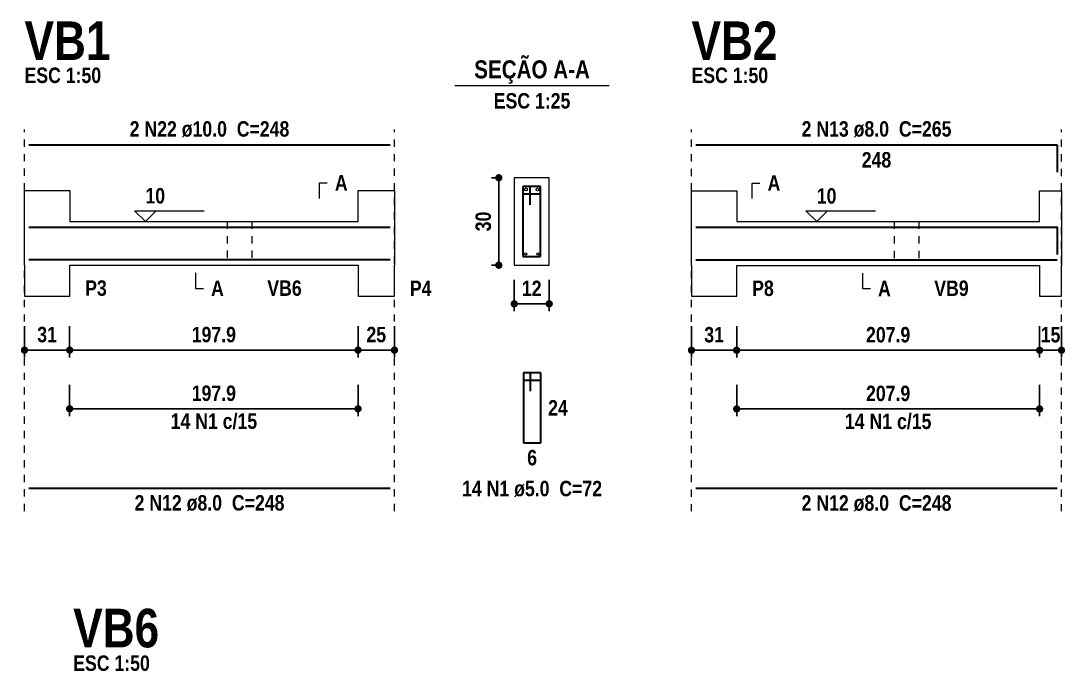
# Model space of a CAD drawing. Header units: millimetres. Extents: x 2249 to 2676, y -663 to -441.
# Drawn here: x 2326.08 to 2340.41, y -543.21 to -534.28 of the extents above; entities that cross this region are included whole.
import ezdxf

# ---------------------------------------------------------------- set-up
doc = ezdxf.new("R2010")
doc.units = ezdxf.units.MM
doc.header["$LTSCALE"] = 0.5
doc.header["$MEASUREMENT"] = 0
doc.header["$PDMODE"] = 34
doc.linetypes.add('DOT2', pattern=[3.175, 0, -3.175])
doc.layers.get('0').update_dxf_attribs({"linetype": 'CONTINUOUS'})
doc.layers.get('DEFPOINTS').update_dxf_attribs({"linetype": 'CONTINUOUS'})
for name, color, linetype, lineweight in [('Descrição da armadura', 7, 'CONTINUOUS', 5), ('DT-Barras na forma', 2, 'CONTINUOUS', 30), ('DT-Barras no corte', 5, 'CONTINUOUS', 5), ('DT-Barras rebatidas', 2, 'CONTINUOUS', 30), ('DT-Cotas', 9, 'CONTINUOUS', 5), ('DT-Forma', 5, 'CONTINUOUS', 5), ('DT-Pontilhado', 9, 'DOT2', 5), ('DT-Textos', 7, 'CONTINUOUS', 5), ('DT-Título', 3, 'CONTINUOUS', 20), ('Textos armaduras', 7, 'CONTINUOUS', 5)]:
    doc.layers.add(name, color=color, linetype=linetype, lineweight=lineweight)
doc.styles.add('ARIAL', font='ARIALNB.TTF')
doc.dimstyles.new('UM_25.000000', dxfattribs={"dimtxt": 0.18, "dimasz": 0.1, "dimexe": 0.1, "dimexo": 0.2, "dimgap": 0, "dimtad": 1, "dimtih": 1, "dimtoh": 1, "dimdec": 1, "dimlfac": 25, "dimzin": 0, "dimdsep": 46, "dimtxsty": 'Standard', "dimblk": 'CLOSED', "dimblk1": 'CLOSED', "dimblk2": 'CLOSED', "dimcen": 0.09, "dimdle": 0.1, "dimadec": 1, "dimazin": 2, "dimtfac": 1, "dimtdec": 4, "dimtofl": 0, "dimtmove": 0, "dimatfit": 3, "dimldrblk": 'CLOSED', "dimfxl": 1, "dimtolj": 1, "dimarcsym": 0})
doc.dimstyles.new('UM_50.000000', dxfattribs={"dimtxt": 0.18, "dimasz": 0.1, "dimexe": 0.1, "dimexo": 0.2, "dimgap": 0, "dimtad": 1, "dimtih": 1, "dimtoh": 1, "dimdec": 1, "dimlfac": 50, "dimzin": 0, "dimdsep": 46, "dimtxsty": 'Standard', "dimblk": 'CLOSED', "dimblk1": 'CLOSED', "dimblk2": 'CLOSED', "dimcen": 0.09, "dimdle": 0.1, "dimadec": 1, "dimazin": 2, "dimtfac": 1, "dimtdec": 4, "dimtofl": 0, "dimtmove": 0, "dimatfit": 3, "dimldrblk": 'CLOSED', "dimfxl": 1, "dimtolj": 1, "dimarcsym": 0})

# ---------------------------------------------------------------- blocks, each defined once
blk = doc.blocks.new('_Dot')
at = {"color": 0, "linetype": 'ByBlock', "lineweight": -2}
blk.add_line((-0.5, 0), (-1, 0), dxfattribs=at)
at = {"color": 0, "linetype": 'ByBlock', "const_width": 0.5}
blk.add_lwpolyline([(-0.25, 0, 1), (0.25, 0, 1)], format="xyb", close=True, dxfattribs=at)
blk = doc.blocks.new('*D243')
at = {"layer": 'DEFPOINTS', "color": 0, "transparency": 16777216}
for p in [(2326.125, -538.272), (2326.745, -538.272), (2326.745, -538.802)]:
    blk.add_point(p, dxfattribs=at)
at = {"layer": 'DT-Cotas', "color": 0, "lineweight": -2, "transparency": 16777216}
for p, q in [((2326.125, -538.472), (2326.125, -538.902)), ((2326.745, -538.472), (2326.745, -538.902)), ((2326.225, -538.802), (2326.645, -538.802))]:
    blk.add_line(p, q, dxfattribs=at)
at = {"layer": 'DT-Cotas', "color": 0, "lineweight": -2, "transparency": 16777216, "xscale": 0.1, "yscale": 0.1, "zscale": 0.1, "rotation": 180}
blk.add_blockref('_Dot', (2326.125, -538.802), dxfattribs=at)
at = {"layer": 'DT-Cotas', "color": 0, "lineweight": -2, "transparency": 16777216, "xscale": 0.1, "yscale": 0.1, "zscale": 0.1}
blk.add_blockref('_Dot', (2326.745, -538.802), dxfattribs=at)
at = {"layer": 'DT-Cotas', "transparency": 16777216, "insert": (2326.435, -538.59), "char_height": 0.2118, "attachment_point": 5, "rotation": 0.0057, "style": 'ARIAL'}
blk.add_mtext('\\A1;31', dxfattribs=at)
blk = doc.blocks.new('DOT')
at = {"color": 210}
for p, q in [((-1, 0), (1, 0)), ((0, 1), (0, -1))]:
    blk.add_line(p, q, dxfattribs=at)
blk.add_circle((0, 0), 0.25, dxfattribs=at)
blk = doc.blocks.new('*D244')
at = {"layer": 'DEFPOINTS', "color": 0, "transparency": 16777216}
for p in [(2326.745, -538.272), (2330.703, -538.272), (2330.703, -538.802)]:
    blk.add_point(p, dxfattribs=at)
at = {"layer": 'DT-Cotas', "color": 0, "lineweight": -2, "transparency": 16777216}
for p, q in [((2326.745, -538.472), (2326.745, -538.902)), ((2330.703, -538.472), (2330.703, -538.902)), ((2326.845, -538.802), (2330.603, -538.802))]:
    blk.add_line(p, q, dxfattribs=at)
at = {"layer": 'DT-Cotas', "color": 0, "lineweight": -2, "transparency": 16777216, "xscale": 0.1, "yscale": 0.1, "zscale": 0.1, "rotation": 180}
blk.add_blockref('_Dot', (2326.745, -538.802), dxfattribs=at)
at = {"layer": 'DT-Cotas', "color": 0, "lineweight": -2, "transparency": 16777216, "xscale": 0.1, "yscale": 0.1, "zscale": 0.1}
blk.add_blockref('_Dot', (2330.703, -538.802), dxfattribs=at)
at = {"layer": 'DT-Cotas', "transparency": 16777216, "insert": (2328.724, -538.59), "char_height": 0.2118, "attachment_point": 5, "rotation": 0.0057, "style": 'ARIAL'}
blk.add_mtext('\\A1;197.9', dxfattribs=at)
blk = doc.blocks.new('*D245')
at = {"layer": 'DEFPOINTS', "color": 0, "transparency": 16777216}
for p in [(2330.703, -538.272), (2331.203, -538.272), (2331.203, -538.802)]:
    blk.add_point(p, dxfattribs=at)
at = {"layer": 'DT-Cotas', "color": 0, "lineweight": -2, "transparency": 16777216}
for p, q in [((2330.703, -538.472), (2330.703, -538.902)), ((2331.203, -538.472), (2331.203, -538.902)), ((2330.803, -538.802), (2331.103, -538.802))]:
    blk.add_line(p, q, dxfattribs=at)
at = {"layer": 'DT-Cotas', "color": 0, "lineweight": -2, "transparency": 16777216, "xscale": 0.1, "yscale": 0.1, "zscale": 0.1, "rotation": 180}
blk.add_blockref('_Dot', (2330.703, -538.802), dxfattribs=at)
at = {"layer": 'DT-Cotas', "color": 0, "lineweight": -2, "transparency": 16777216, "xscale": 0.1, "yscale": 0.1, "zscale": 0.1}
blk.add_blockref('_Dot', (2331.203, -538.802), dxfattribs=at)
at = {"layer": 'DT-Cotas', "transparency": 16777216, "insert": (2330.953, -538.59), "char_height": 0.2118, "attachment_point": 5, "rotation": 0.0057, "style": 'ARIAL'}
blk.add_mtext('\\A1;25', dxfattribs=at)
blk = doc.blocks.new('*D246')
at = {"layer": 'DEFPOINTS', "color": 0, "transparency": 16777216}
for p in [(2332.635, -536.437), (2332.847, -536.437), (2332.847, -537.637)]:
    blk.add_point(p, dxfattribs=at)
at = {"layer": 'DT-Cotas', "color": 0, "lineweight": -2, "transparency": 16777216}
for p, q in [((2332.647, -536.437), (2332.535, -536.437)), ((2332.635, -537.537), (2332.635, -536.537)), ((2332.647, -537.637), (2332.535, -537.637))]:
    blk.add_line(p, q, dxfattribs=at)
at = {"layer": 'DT-Cotas', "color": 0, "lineweight": -2, "transparency": 16777216, "xscale": 0.1, "yscale": 0.1, "zscale": 0.1}
for p, rotation in [((2332.635, -536.437), 90), ((2332.635, -537.637), 270)]:
    blk.add_blockref('_Dot', p, dxfattribs=dict(at, rotation=rotation))
at = {"layer": 'DT-Cotas', "transparency": 16777216, "insert": (2332.423, -537.037), "char_height": 0.2118, "attachment_point": 5, "rotation": 90, "style": 'ARIAL'}
blk.add_mtext('\\A1;30', dxfattribs=at)
blk = doc.blocks.new('*D247')
at = {"layer": 'DEFPOINTS', "color": 0, "transparency": 16777216}
for p in [(2332.847, -537.637), (2333.327, -537.637), (2333.327, -538.167)]:
    blk.add_point(p, dxfattribs=at)
at = {"layer": 'DT-Cotas', "color": 0, "lineweight": -2, "transparency": 16777216}
for p, q in [((2332.847, -537.837), (2332.847, -538.267)), ((2333.327, -537.837), (2333.327, -538.267)), ((2332.947, -538.167), (2333.227, -538.167))]:
    blk.add_line(p, q, dxfattribs=at)
at = {"layer": 'DT-Cotas', "color": 0, "lineweight": -2, "transparency": 16777216, "xscale": 0.1, "yscale": 0.1, "zscale": 0.1, "rotation": 180}
blk.add_blockref('_Dot', (2332.847, -538.167), dxfattribs=at)
at = {"layer": 'DT-Cotas', "color": 0, "lineweight": -2, "transparency": 16777216, "xscale": 0.1, "yscale": 0.1, "zscale": 0.1}
blk.add_blockref('_Dot', (2333.327, -538.167), dxfattribs=at)
at = {"layer": 'DT-Cotas', "transparency": 16777216, "insert": (2333.087, -537.955), "char_height": 0.2118, "attachment_point": 5, "rotation": 0.0057, "style": 'ARIAL'}
blk.add_mtext('\\A1;12', dxfattribs=at)
blk = doc.blocks.new('*D248')
at = {"layer": 'DEFPOINTS', "color": 0, "transparency": 16777216}
for p in [(2326.745, -539.077), (2330.703, -539.077), (2330.703, -539.607)]:
    blk.add_point(p, dxfattribs=at)
at = {"layer": 'DT-Cotas', "color": 0, "lineweight": -2, "transparency": 16777216}
for p, q in [((2326.745, -539.277), (2326.745, -539.707)), ((2330.703, -539.277), (2330.703, -539.707)), ((2326.845, -539.607), (2330.603, -539.607))]:
    blk.add_line(p, q, dxfattribs=at)
at = {"layer": 'DT-Cotas', "color": 0, "lineweight": -2, "transparency": 16777216, "xscale": 0.1, "yscale": 0.1, "zscale": 0.1, "rotation": 180}
blk.add_blockref('_Dot', (2326.745, -539.607), dxfattribs=at)
at = {"layer": 'DT-Cotas', "color": 0, "lineweight": -2, "transparency": 16777216, "xscale": 0.1, "yscale": 0.1, "zscale": 0.1}
blk.add_blockref('_Dot', (2330.703, -539.607), dxfattribs=at)
at = {"layer": 'DT-Cotas', "transparency": 16777216, "insert": (2328.724, -539.395), "char_height": 0.2118, "attachment_point": 5, "rotation": 0.0057, "style": 'ARIAL'}
blk.add_mtext('\\A1;197.9', dxfattribs=at)
blk = doc.blocks.new('*D205')
at = {"layer": 'DEFPOINTS', "color": 0, "transparency": 16777216}
for p in [(2335.28, -538.274), (2335.9, -538.274), (2335.9, -538.804)]:
    blk.add_point(p, dxfattribs=at)
at = {"layer": 'DT-Cotas', "color": 0, "lineweight": -2, "transparency": 16777216}
for p, q in [((2335.28, -538.474), (2335.28, -538.904)), ((2335.9, -538.474), (2335.9, -538.904)), ((2335.38, -538.804), (2335.8, -538.804))]:
    blk.add_line(p, q, dxfattribs=at)
at = {"layer": 'DT-Cotas', "color": 0, "lineweight": -2, "transparency": 16777216, "xscale": 0.1, "yscale": 0.1, "zscale": 0.1, "rotation": 180}
blk.add_blockref('_Dot', (2335.28, -538.804), dxfattribs=at)
at = {"layer": 'DT-Cotas', "color": 0, "lineweight": -2, "transparency": 16777216, "xscale": 0.1, "yscale": 0.1, "zscale": 0.1}
blk.add_blockref('_Dot', (2335.9, -538.804), dxfattribs=at)
at = {"layer": 'DT-Cotas', "transparency": 16777216, "insert": (2335.59, -538.592), "char_height": 0.2118, "attachment_point": 5, "rotation": 0.0057, "style": 'ARIAL'}
blk.add_mtext('\\A1;31', dxfattribs=at)
blk = doc.blocks.new('*D206')
at = {"layer": 'DEFPOINTS', "color": 0, "transparency": 16777216}
for p in [(2335.9, -538.274), (2340.058, -538.274), (2340.058, -538.804)]:
    blk.add_point(p, dxfattribs=at)
at = {"layer": 'DT-Cotas', "color": 0, "lineweight": -2, "transparency": 16777216}
for p, q in [((2335.9, -538.474), (2335.9, -538.904)), ((2340.058, -538.474), (2340.058, -538.904)), ((2336, -538.804), (2339.958, -538.804))]:
    blk.add_line(p, q, dxfattribs=at)
at = {"layer": 'DT-Cotas', "color": 0, "lineweight": -2, "transparency": 16777216, "xscale": 0.1, "yscale": 0.1, "zscale": 0.1, "rotation": 180}
blk.add_blockref('_Dot', (2335.9, -538.804), dxfattribs=at)
at = {"layer": 'DT-Cotas', "color": 0, "lineweight": -2, "transparency": 16777216, "xscale": 0.1, "yscale": 0.1, "zscale": 0.1}
blk.add_blockref('_Dot', (2340.058, -538.804), dxfattribs=at)
at = {"layer": 'DT-Cotas', "transparency": 16777216, "insert": (2337.979, -538.592), "char_height": 0.2118, "attachment_point": 5, "rotation": 0.0057, "style": 'ARIAL'}
blk.add_mtext('\\A1;207.9', dxfattribs=at)
blk = doc.blocks.new('*D207')
at = {"layer": 'DEFPOINTS', "color": 0, "transparency": 16777216}
for p in [(2340.058, -538.274), (2340.358, -538.274), (2340.358, -538.804)]:
    blk.add_point(p, dxfattribs=at)
at = {"layer": 'DT-Cotas', "color": 0, "lineweight": -2, "transparency": 16777216}
for p, q in [((2340.058, -538.474), (2340.058, -538.904)), ((2340.358, -538.474), (2340.358, -538.904)), ((2340.158, -538.804), (2340.258, -538.804))]:
    blk.add_line(p, q, dxfattribs=at)
at = {"layer": 'DT-Cotas', "color": 0, "lineweight": -2, "transparency": 16777216, "xscale": 0.1, "yscale": 0.1, "zscale": 0.1, "rotation": 180}
blk.add_blockref('_Dot', (2340.058, -538.804), dxfattribs=at)
at = {"layer": 'DT-Cotas', "color": 0, "lineweight": -2, "transparency": 16777216, "xscale": 0.1, "yscale": 0.1, "zscale": 0.1}
blk.add_blockref('_Dot', (2340.358, -538.804), dxfattribs=at)
at = {"layer": 'DT-Cotas', "transparency": 16777216, "insert": (2340.208, -538.592), "char_height": 0.2118, "attachment_point": 5, "rotation": 0.0057, "style": 'ARIAL'}
blk.add_mtext('\\A1;15', dxfattribs=at)
blk = doc.blocks.new('*D210')
at = {"layer": 'DEFPOINTS', "color": 0, "transparency": 16777216}
for p in [(2335.9, -539.079), (2340.058, -539.079), (2340.058, -539.609)]:
    blk.add_point(p, dxfattribs=at)
at = {"layer": 'DT-Cotas', "color": 0, "lineweight": -2, "transparency": 16777216}
for p, q in [((2335.9, -539.279), (2335.9, -539.709)), ((2340.058, -539.279), (2340.058, -539.709)), ((2336, -539.609), (2339.958, -539.609))]:
    blk.add_line(p, q, dxfattribs=at)
at = {"layer": 'DT-Cotas', "color": 0, "lineweight": -2, "transparency": 16777216, "xscale": 0.1, "yscale": 0.1, "zscale": 0.1, "rotation": 180}
blk.add_blockref('_Dot', (2335.9, -539.609), dxfattribs=at)
at = {"layer": 'DT-Cotas', "color": 0, "lineweight": -2, "transparency": 16777216, "xscale": 0.1, "yscale": 0.1, "zscale": 0.1}
blk.add_blockref('_Dot', (2340.058, -539.609), dxfattribs=at)
at = {"layer": 'DT-Cotas', "transparency": 16777216, "insert": (2337.979, -539.397), "char_height": 0.2118, "attachment_point": 5, "rotation": 0.0057, "style": 'ARIAL'}
blk.add_mtext('\\A1;207.9', dxfattribs=at)

msp = doc.modelspace()

# ---------------------------------------------------------------- linework, layer by layer
at = {"layer": 'DT-Barras na forma'}
for p, q in [((2333.0669, -536.5571), (2332.9669, -536.5571)), ((2332.9669, -536.5571), (2332.9669, -537.5171)), ((2333.2069, -536.5571), (2332.9669, -536.5571)), ((2332.9669, -536.5571), (2332.9669, -536.6571)), ((2333.0669, -536.8071), (2333.0669, -536.5571)), ((2333.2069, -537.5171), (2333.2069, -536.5571)), ((2332.9669, -536.6571), (2333.2169, -536.6571)), ((2332.9669, -537.5171), (2333.2069, -537.5171))]:
    msp.add_line(p, q, dxfattribs=at)
for points in [[(2326.1855, -537.1171), (2331.1431, -537.1171)], [(2335.3404, -537.1171), (2340.298, -537.1171), (2340.298, -537.4889)], [(2326.1855, -537.5591), (2331.1431, -537.5591)], [(2335.3404, -537.5611), (2340.298, -537.5611)]]:
    msp.add_lwpolyline(points, dxfattribs=at)
at = {"layer": 'DT-Barras no corte'}
for centre, radius in [((2333.0069, -536.5971), 0.02), ((2333.1669, -536.5971), 0.02), ((2333.0029, -537.4811), 0.016), ((2333.1709, -537.4811), 0.016)]:
    msp.add_circle(centre, radius, dxfattribs=at)
at = {"layer": 'DT-Barras rebatidas'}
for p, q in [((2326.1855, -535.9875), (2331.1431, -535.9875)), ((2335.3404, -535.9875), (2340.298, -535.9875)), ((2340.298, -535.9875), (2340.298, -536.3593)), ((2333.0719, -539.1138), (2332.9719, -539.1138)), ((2332.9719, -539.1138), (2332.9719, -540.0738)), ((2333.2119, -539.1138), (2332.9719, -539.1138)), ((2332.9719, -539.1138), (2332.9719, -539.2138)), ((2333.0719, -539.3638), (2333.0719, -539.1138)), ((2333.2119, -540.0738), (2333.2119, -539.1138)), ((2332.9719, -539.2138), (2333.2219, -539.2138)), ((2332.9719, -540.0738), (2333.2119, -540.0738)), ((2326.1855, -540.6937), (2331.1431, -540.6937)), ((2335.3404, -540.6957), (2340.298, -540.6957))]:
    msp.add_line(p, q, dxfattribs=at)
at = {"layer": 'DT-Forma'}
for p, q in [((2333.3269, -536.4371), (2332.8469, -536.4371)), ((2332.8469, -536.4371), (2332.8469, -537.6371)), ((2333.3269, -537.6371), (2333.3269, -536.4371)), ((2326.1255, -537.0371), (2326.1255, -536.6135)), ((2326.1255, -536.6135), (2326.7455, -536.6135)), ((2326.7455, -536.6135), (2326.7455, -537.0371)), ((2330.7031, -537.0371), (2330.7031, -536.6135)), ((2330.7031, -536.6135), (2331.2031, -536.6135)), ((2331.2031, -536.6135), (2331.2031, -537.0371)), ((2335.2804, -537.0391), (2335.2804, -536.6155)), ((2335.2804, -536.6155), (2335.9004, -536.6155)), ((2335.9004, -536.6155), (2335.9004, -537.0391)), ((2340.058, -537.0391), (2340.058, -536.6155)), ((2340.058, -536.6155), (2340.358, -536.6155)), ((2340.358, -536.6155), (2340.358, -537.0391)), ((2326.7455, -537.0371), (2328.9062, -537.0371)), ((2328.9062, -537.0371), (2329.2456, -537.0371)), ((2329.2456, -537.0371), (2330.7031, -537.0371)), ((2335.9004, -537.0391), (2338.0611, -537.0391)), ((2338.0611, -537.0391), (2338.4005, -537.0391)), ((2338.4005, -537.0391), (2340.058, -537.0391)), ((2326.1255, -537.6371), (2326.1255, -538.0607)), ((2326.7455, -538.0607), (2326.7455, -537.6371)), ((2326.7455, -537.6371), (2328.9062, -537.6371)), ((2328.9062, -537.6371), (2329.2456, -537.6371)), ((2329.2456, -537.6371), (2330.7031, -537.6371)), ((2330.7031, -537.6371), (2330.7031, -538.0607)), ((2331.2031, -538.0607), (2331.2031, -537.6371)), ((2332.8469, -537.6371), (2333.3269, -537.6371)), ((2335.2804, -537.6391), (2335.2804, -538.0627)), ((2335.9004, -538.0627), (2335.9004, -537.6391)), ((2335.9004, -537.6391), (2338.0611, -537.6391)), ((2338.0611, -537.6391), (2338.4005, -537.6391)), ((2338.4005, -537.6391), (2340.058, -537.6391)), ((2340.058, -537.6391), (2340.058, -538.0627)), ((2340.358, -538.0627), (2340.358, -537.6391)), ((2326.1255, -538.0607), (2326.7455, -538.0607)), ((2330.7031, -538.0607), (2331.2031, -538.0607)), ((2335.2804, -538.0627), (2335.9004, -538.0627)), ((2340.058, -538.0627), (2340.358, -538.0627))]:
    msp.add_line(p, q, dxfattribs=at)
at = {"layer": 'DT-Forma', "linetype": 'Continuous'}
for p, q in [((2326.1255, -537.6371), (2326.1255, -537.0371)), ((2331.2031, -537.0371), (2331.2031, -537.6371)), ((2335.2804, -537.6391), (2335.2804, -537.0391)), ((2340.358, -537.0391), (2340.358, -537.6391))]:
    msp.add_line(p, q, dxfattribs=at)
at = {"layer": 'DT-Pontilhado', "ltscale": 0.05}
for p, q in [((2326.1255, -541.0114), (2326.1255, -535.7757)), ((2331.2031, -541.0114), (2331.2031, -535.7757)), ((2335.2804, -541.0134), (2335.2804, -535.7757)), ((2340.358, -541.0134), (2340.358, -535.7757)), ((2328.9062, -537.0371), (2328.9062, -537.6371)), ((2329.2456, -537.0371), (2329.2456, -537.6371)), ((2338.0611, -537.0391), (2338.0611, -537.6391)), ((2338.4005, -537.0391), (2338.4005, -537.6391))]:
    msp.add_line(p, q, dxfattribs=at)
at = {"layer": 'DT-Textos'}
msp.add_line((2332.0329, -535.1722), (2334.1509, -535.1722), dxfattribs=at)
for points in [[(2330.1736, -536.7194), (2330.1736, -536.5076), (2330.2795, -536.5076)], [(2336.1122, -536.7214), (2336.1122, -536.5096), (2336.2181, -536.5096)], [(2327.9328, -536.8888), (2327.7845, -537.0371), (2327.6362, -536.8888), (2328.5893, -536.8888)], [(2337.1477, -536.8908), (2336.9994, -537.0391), (2336.8512, -536.8908), (2337.8043, -536.8908)], [(2328.474, -537.743), (2328.474, -537.9548), (2328.5799, -537.9548)], [(2337.629, -537.745), (2337.629, -537.9568), (2337.7349, -537.9568)]]:
    msp.add_lwpolyline(points, dxfattribs=at)

# ---------------------------------------------------------------- texts
at = {"layer": 'Descrição da armadura', "char_height": 0.2118, "attachment_point": 8, "line_spacing_factor": 0.9, "style": 'ARIAL'}
for s, insert, width in [('2 N22 ø10.0  C=248', (2328.6645, -535.8812), 4.57488), ('2 N13 ø8.0  C=265', (2337.8194, -535.8812), 4.32072), ('14 N1 c/15', (2328.7243, -539.8885), 2.5416), ('14 N1 c/15', (2337.9792, -539.8905), 2.5416), ('14 N1 ø5.0  C=72', (2333.0915, -540.8152), 4.06656), ('2 N12 ø8.0  C=248', (2328.6645, -541.0112), 4.32072), ('2 N12 ø8.0  C=248', (2337.8194, -541.0132), 4.32072)]:
    msp.add_mtext(s, dxfattribs=dict(at, insert=insert, width=width))
at = {"layer": 'DT-Textos', "line_spacing_factor": 0.798, "style": 'ARIAL'}
for s, insert, char_height, width, attachment_point in [('SEÇÃO A-A', (2333.0915, -535.1481), 0.2471, 2.66868, 8), ('ESC 1:50', (2326.1255, -535.1402), 0.2118, 2.03328, 7), ('ESC 1:50', (2335.2804, -535.1402), 0.2118, 2.03328, 7), ('ESC 1:25', (2333.0915, -535.4902), 0.2118, 2.03328, 8), ('A', (2330.3855, -536.6132), 0.2118, 0.25416, 7), ('A', (2336.3244, -536.6152), 0.2118, 0.25416, 7), ('10', (2327.7845, -536.7932), 0.2118, 0.50832, 7), ('10', (2336.9994, -536.7952), 0.2118, 0.50832, 7), ('P3', (2326.9575, -538.0602), 0.2118, 0.50832, 7), ('A', (2328.6855, -538.0602), 0.2118, 0.25416, 7), ('VB6', (2329.4575, -538.0602), 0.2118, 0.76248, 7), ('P4', (2331.4145, -538.0602), 0.2118, 0.50832, 7), ('P8', (2336.1124, -538.0622), 0.2118, 0.50832, 7), ('A', (2337.8404, -538.0622), 0.2118, 0.25416, 7), ('VB9', (2338.6124, -538.0622), 0.2118, 0.76248, 7), ('ESC 1:50', (2326.7935, -543.2057), 0.2118, 2.03328, 7)]:
    msp.add_mtext(s, dxfattribs=dict(at, insert=insert, char_height=char_height, width=width, attachment_point=attachment_point))
at = {"layer": 'DT-Título', "char_height": 0.5295, "width": 1.9062, "attachment_point": 7, "line_spacing_factor": 0.798, "style": 'ARIAL'}
for s, insert in [('VB1', (2326.1255, -534.8223)), ('VB2', (2335.2804, -534.8223)), ('VB6', (2326.7935, -542.8879))]:
    msp.add_mtext(s, dxfattribs=dict(at, insert=insert))
at = {"layer": 'Textos armaduras', "char_height": 0.2118, "line_spacing_factor": 0.9, "style": 'ARIAL'}
for s, insert, width, attachment_point in [('248', (2337.8192, -536.0847), 1.16248, 2), ('24', (2333.3119, -539.4879), 0.90832, 1), ('6', (2333.0919, -540.171), 0.65416, 2)]:
    msp.add_mtext(s, dxfattribs=dict(at, insert=insert, width=width, attachment_point=attachment_point))

# ---------------------------------------------------------------- dimensions: what is measured, and where the dimension line sits
at = {"layer": 'DT-Cotas'}
dim = msp.add_linear_dim(base=(2332.6351, -536.4371), p1=(2332.8469, -537.6371), p2=(2332.8469, -536.4371), angle=90, dimstyle='UM_25.000000', override={"dimtxt": 0.2118, "dimasz": 0.1, "dimexe": 0.1, "dimexo": 0.2, "dimtad": 1, "dimtih": 0, "dimtoh": 0, "dimdec": 1, "dimlfac": 25, "dimzin": 8, "dimtxsty": 'ARIAL', "dimblk": 'Dot', "dimblk1": 'Dot', "dimblk2": 'Dot', "dimsah": 1, "dimdle": 0.1, "dimse1": 0, "dimse2": 0, "dimclrt": 256, "dimadec": 1, "dimazin": 3, "dimtmove": 2, "dimldrblk": 'Dot'}, dxfattribs=at)
dim.commit()
dim.dimension.update_dxf_attribs({"geometry": '*D246', "text_midpoint": (2332.4233, -537.0371), "dimtype": 160, "text_rotation": 90})
for base, p1, p2, dimstyle, override, picture, middle in [((2333.3269, -538.1666), (2332.8469, -537.6371), (2333.3269, -537.6371), 'UM_25.000000', {"dimtxt": 0.2118, "dimasz": 0.1, "dimexe": 0.1, "dimexo": 0.2, "dimtad": 1, "dimtih": 0, "dimtoh": 0, "dimdec": 1, "dimlfac": 25, "dimzin": 8, "dimtxsty": 'ARIAL', "dimblk": 'Dot', "dimblk1": 'Dot', "dimblk2": 'Dot', "dimsah": 1, "dimdle": 0.1, "dimse1": 0, "dimse2": 0, "dimclrt": 256, "dimadec": 1, "dimazin": 3, "dimtmove": 2, "dimldrblk": 'Dot'}, '*D247', (2333.0869, -537.9548)), ((2326.7455, -538.802), (2326.1255, -538.2725), (2326.7455, -538.2725), 'UM_50.000000', {"dimtxt": 0.2118, "dimasz": 0.1, "dimexe": 0.1, "dimexo": 0.2, "dimtad": 1, "dimtih": 0, "dimtoh": 0, "dimdec": 1, "dimlfac": 50, "dimzin": 8, "dimtxsty": 'ARIAL', "dimblk": 'Dot', "dimblk1": 'Dot', "dimblk2": 'Dot', "dimsah": 1, "dimdle": 0.1, "dimse1": 0, "dimse2": 0, "dimclrt": 256, "dimadec": 1, "dimazin": 3, "dimtmove": 2, "dimldrblk": 'Dot'}, '*D243', (2326.4355, -538.5902)), ((2330.7031, -538.802), (2326.7455, -538.2725), (2330.7031, -538.2725), 'UM_50.000000', {"dimtxt": 0.2118, "dimasz": 0.1, "dimexe": 0.1, "dimexo": 0.2, "dimtad": 1, "dimtih": 0, "dimtoh": 0, "dimdec": 1, "dimlfac": 50, "dimzin": 8, "dimtxsty": 'ARIAL', "dimblk": 'Dot', "dimblk1": 'Dot', "dimblk2": 'Dot', "dimsah": 1, "dimdle": 0.1, "dimse1": 0, "dimse2": 0, "dimclrt": 256, "dimadec": 1, "dimazin": 3, "dimtmove": 2, "dimldrblk": 'Dot'}, '*D244', (2328.7243, -538.5902)), ((2331.2031, -538.802), (2330.7031, -538.2725), (2331.2031, -538.2725), 'UM_50.000000', {"dimtxt": 0.2118, "dimasz": 0.1, "dimexe": 0.1, "dimexo": 0.2, "dimtad": 1, "dimtih": 0, "dimtoh": 0, "dimdec": 1, "dimlfac": 50, "dimzin": 8, "dimtxsty": 'ARIAL', "dimblk": 'Dot', "dimblk1": 'Dot', "dimblk2": 'Dot', "dimsah": 1, "dimdle": 0.1, "dimse1": 0, "dimse2": 0, "dimclrt": 256, "dimadec": 1, "dimazin": 3, "dimtmove": 2, "dimldrblk": 'Dot'}, '*D245', (2330.9531, -538.5902)), ((2335.9004, -538.804), (2335.2804, -538.2745), (2335.9004, -538.2745), 'UM_50.000000', {"dimtxt": 0.2118, "dimasz": 0.1, "dimexe": 0.1, "dimexo": 0.2, "dimtad": 1, "dimtih": 0, "dimtoh": 0, "dimdec": 1, "dimlfac": 50, "dimzin": 8, "dimtxsty": 'ARIAL', "dimblk": 'Dot', "dimblk1": 'Dot', "dimblk2": 'Dot', "dimsah": 1, "dimdle": 0.1, "dimse1": 0, "dimse2": 0, "dimclrt": 256, "dimadec": 1, "dimazin": 3, "dimtmove": 2, "dimldrblk": 'Dot'}, '*D205', (2335.5904, -538.5922)), ((2340.058, -538.804), (2335.9004, -538.2745), (2340.058, -538.2745), 'UM_50.000000', {"dimtxt": 0.2118, "dimasz": 0.1, "dimexe": 0.1, "dimexo": 0.2, "dimtad": 1, "dimtih": 0, "dimtoh": 0, "dimdec": 1, "dimlfac": 50, "dimzin": 8, "dimtxsty": 'ARIAL', "dimblk": 'Dot', "dimblk1": 'Dot', "dimblk2": 'Dot', "dimsah": 1, "dimdle": 0.1, "dimse1": 0, "dimse2": 0, "dimclrt": 256, "dimadec": 1, "dimazin": 3, "dimtmove": 2, "dimldrblk": 'Dot'}, '*D206', (2337.9792, -538.5922)), ((2340.358, -538.804), (2340.058, -538.2745), (2340.358, -538.2745), 'UM_50.000000', {"dimtxt": 0.2118, "dimasz": 0.1, "dimexe": 0.1, "dimexo": 0.2, "dimtad": 1, "dimtih": 0, "dimtoh": 0, "dimdec": 1, "dimlfac": 50, "dimzin": 8, "dimtxsty": 'ARIAL', "dimblk": 'Dot', "dimblk1": 'Dot', "dimblk2": 'Dot', "dimsah": 1, "dimdle": 0.1, "dimse1": 0, "dimse2": 0, "dimclrt": 256, "dimadec": 1, "dimazin": 3, "dimtmove": 2, "dimldrblk": 'Dot'}, '*D207', (2340.208, -538.5922)), ((2330.7031, -539.6068), (2326.7455, -539.0773), (2330.7031, -539.0773), 'UM_50.000000', {"dimtxt": 0.2118, "dimasz": 0.1, "dimexe": 0.1, "dimexo": 0.2, "dimtad": 1, "dimtih": 0, "dimtoh": 0, "dimdec": 1, "dimlfac": 50, "dimzin": 8, "dimtxsty": 'ARIAL', "dimblk": 'Dot', "dimblk1": 'Dot', "dimblk2": 'Dot', "dimsah": 1, "dimdle": 0.1, "dimse1": 0, "dimse2": 0, "dimclrt": 256, "dimadec": 1, "dimazin": 3, "dimtmove": 2, "dimldrblk": 'Dot'}, '*D248', (2328.7243, -539.395)), ((2340.058, -539.6088), (2335.9004, -539.0793), (2340.058, -539.0793), 'UM_50.000000', {"dimtxt": 0.2118, "dimasz": 0.1, "dimexe": 0.1, "dimexo": 0.2, "dimtad": 1, "dimtih": 0, "dimtoh": 0, "dimdec": 1, "dimlfac": 50, "dimzin": 8, "dimtxsty": 'ARIAL', "dimblk": 'Dot', "dimblk1": 'Dot', "dimblk2": 'Dot', "dimsah": 1, "dimdle": 0.1, "dimse1": 0, "dimse2": 0, "dimclrt": 256, "dimadec": 1, "dimazin": 3, "dimtmove": 2, "dimldrblk": 'Dot'}, '*D210', (2337.9792, -539.397))]:
    dim = msp.add_linear_dim(base=base, p1=p1, p2=p2, dimstyle=dimstyle, override=override, dxfattribs=at)
    dim.commit()
    dim.dimension.update_dxf_attribs({"geometry": picture, "text_midpoint": middle, "dimtype": 160, "text_rotation": 0.00573})

doc.saveas('drawing.dxf')
